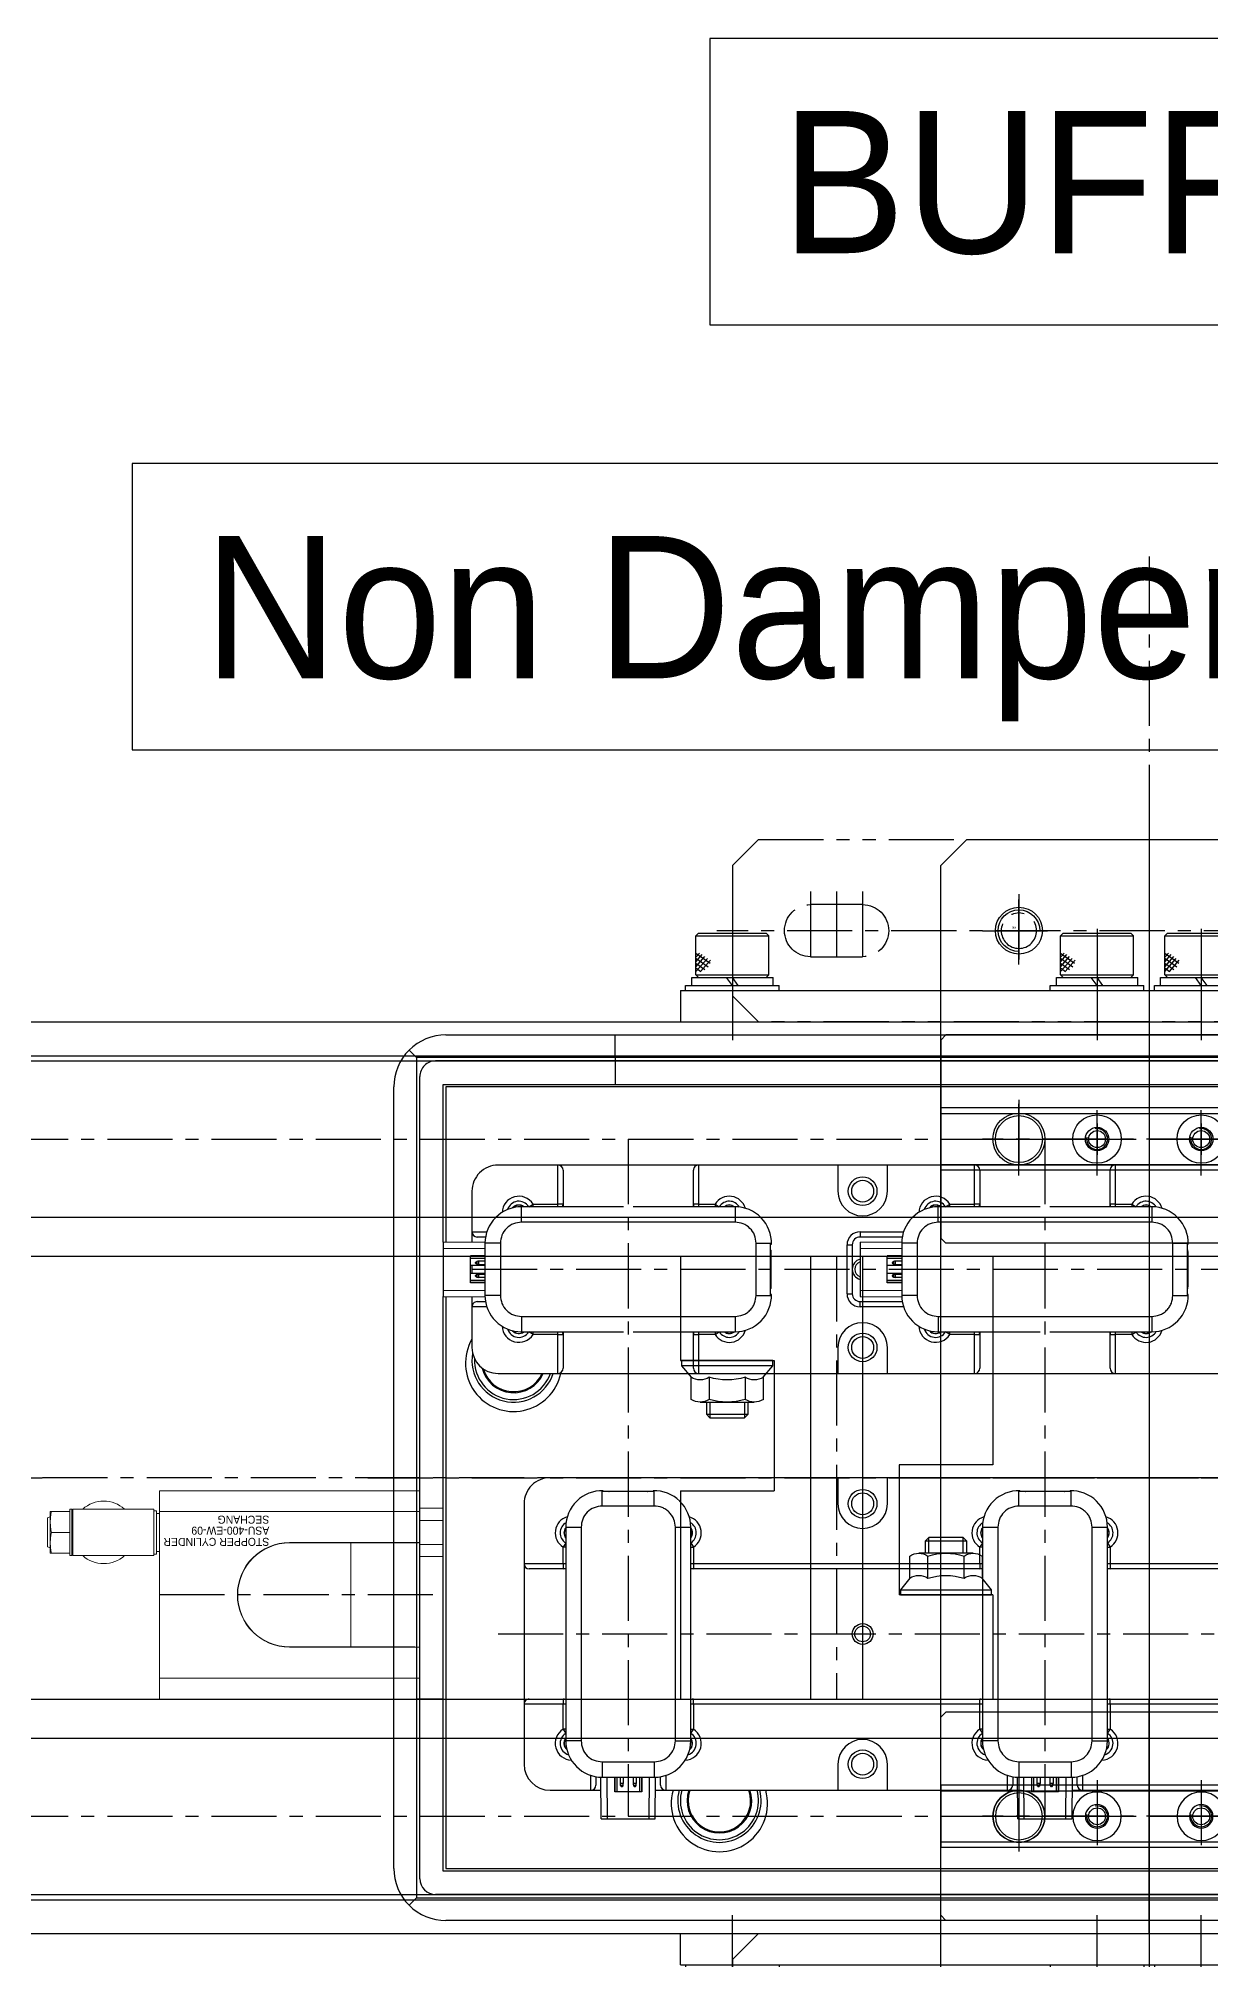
# Model space of a CAD drawing. Header units: inches. Extents: x 0 to 23821, y 0 to 11279.
# Drawn here: x 4003.9 to 4228.9, y 4325.3 to 4694.1 of the extents above; entities that cross this region are included whole.
import ezdxf

# ---------------------------------------------------------------- set-up
doc = ezdxf.new("R2010")
doc.units = ezdxf.units.IN
doc.header["$LTSCALE"] = 10
doc.header["$MEASUREMENT"] = 0
for name, pattern in [('CENTER', [2, 1.25, -0.25, 0.25, -0.25]), ('HIDDEN', [0.375, 0.25, -0.125]), ('PHANTOM', [2.5, 1.25, -0.25, 0.25, -0.25, 0.25, -0.25])]:
    doc.linetypes.add(name, pattern=pattern)
for name, color, linetype in [('11', 1, 'CENTER'), ('22', 2, 'HIDDEN'), ('44', 4, 'Continuous'), ('66', 6, 'PHANTOM'), ('A', 8, 'Continuous'), ('B', 123, 'Continuous'), ('BOM-T', 4, 'Continuous'), ('G', 231, 'Continuous'), ('P', 142, 'Continuous'), ('T', 3, 'Continuous'), ('Y', 60, 'Continuous')]:
    doc.layers.add(name, color=color, linetype=linetype)
doc.layers.add('88', color=35, linetype='Continuous', lineweight=5)
doc.styles.add('SCI', font='')
doc.styles.get('SCI').set_extended_font_data('Gulim')

# ---------------------------------------------------------------- blocks, each defined once
blk = doc.blocks.new('A$C24f58618')
for p, q in [((60, 85), (0, 85)), ((0, 85), (0, 45)), ((60, 85), (60, 65)), ((42, 65), (42, 40)), ((60, 65), (42, 65)), ((42.25, 64), (42.25, 65)), ((42.25, 65), (59.75, 65)), ((44.07, 61.8), (42.25, 64)), ((42.25, 64), (59.75, 64)), ((59.75, 64), (57.93, 61.8)), ((59.75, 65), (59.75, 64)), ((44.07, 61.8), (44.07, 57.54)), ((47.54, 61.8), (47.54, 57.54)), ((54.46, 61.8), (54.46, 57.54)), ((57.93, 57.54), (57.93, 61.8)), ((56.2, 57), (45.8, 57)), ((47, 54.68), (47, 57)), ((55, 57), (55, 54.68)), ((47.68, 54), (47, 54.68)), ((55, 54.68), (47, 54.68)), ((54.32, 54), (47.68, 54)), ((55, 54.68), (54.32, 54)), ((0, 45), (18, 45)), ((18, 45), (18, 20)), ((60, 40), (42, 40)), ((60, 40), (60, 0)), ((5, 30.32), (5.68, 31)), ((5, 28), (5, 30.32)), ((5, 30.32), (13, 30.32)), ((5.68, 31), (12.32, 31)), ((12.32, 31), (13, 30.32)), ((13, 30.32), (13, 28)), ((2.07, 27.46), (2.07, 23.2)), ((3.8, 28), (14.2, 28)), ((5.54, 23.2), (5.54, 27.46)), ((12.46, 23.2), (12.46, 27.46)), ((15.93, 23.2), (15.93, 27.46)), ((0.25, 21), (2.07, 23.2)), ((15.93, 23.2), (17.75, 21)), ((0, 20), (18, 20)), ((0, 20), (0, 0)), ((0.25, 20), (0.25, 21)), ((17.75, 21), (0.25, 21)), ((17.75, 20), (0.25, 20)), ((17.75, 21), (17.75, 20)), ((60, 0), (0, 0))]:
    blk.add_line(p, q)
for centre, radius, start, end in [((45.8, 64.33), 3.07, 235.6158, 304.3842), ((51, 72.73), 11.46, 252.412, 287.588), ((56.2, 64.33), 3.07, 235.6158, 304.3842), ((45.8, 60.07), 3.07, 235.6158, 304.3842), ((51, 68.46), 11.46, 252.412, 287.588), ((56.2, 60.07), 3.07, 235.6158, 304.3842), ((3.8, 24.93), 3.07, 55.6158, 124.3842), ((9, 16.54), 11.46, 72.412, 107.588), ((14.2, 24.93), 3.07, 55.6158, 124.3842), ((3.8, 20.67), 3.07, 55.6158, 124.3842), ((9, 12.27), 11.46, 72.412, 107.588), ((14.2, 20.67), 3.07, 55.6158, 124.3842)]:
    blk.add_arc(centre, radius, start, end)
at = {"layer": '11'}
blk.add_line((30, 85), (30, 0), dxfattribs=at)
at = {"layer": 'A'}
for p, q in [((25, 85), (25, 0)), ((35, 85), (35, 0))]:
    blk.add_line(p, q, dxfattribs=at)
at = {"layer": 'T'}
for p, q in [((47.68, 57), (47.68, 54)), ((54.32, 57), (54.32, 54)), ((5.68, 28), (5.68, 31)), ((12.32, 28), (12.32, 31))]:
    blk.add_line(p, q, dxfattribs=at)
blk = doc.blocks.new('A$Cf3967718')
at = {"linetype": 'Continuous'}
for p, q in [((-61.5, 147), (-62, 146.5)), ((-62, 139), (-62, 146.5)), ((-48, 146.5), (-62, 146.5)), ((-48.5, 147), (-61.5, 147)), ((-48, 146.5), (-48.5, 147)), ((-48, 139), (-48, 146.5)), ((8.5, 147), (8, 146.5)), ((8, 139), (8, 146.5)), ((22, 146.5), (8, 146.5)), ((21.5, 147), (8.5, 147)), ((22, 146.5), (21.5, 147)), ((22, 139), (22, 146.5)), ((28.5, 147), (28, 146.5)), ((28, 139), (28, 146.5)), ((42, 146.5), (28, 146.5)), ((41.5, 147), (28.5, 147)), ((42, 146.5), (41.5, 147)), ((42, 139), (42, 146.5)), ((98.5, 147), (98, 146.5)), ((98, 139), (98, 146.5)), ((112, 146.5), (98, 146.5)), ((111.5, 147), (98.5, 147)), ((112, 146.5), (111.5, 147)), ((112, 139), (112, 146.5)), ((-48.9, 139.67), (-50.79, 141.82)), ((-48, 143.17), (-50.7, 141.24)), ((-48, 142.25), (-50.34, 140.57)), ((-48, 139.67), (-50.19, 142.16)), ((-48, 140.59), (-49.71, 142.53)), ((-48, 141.25), (-49.71, 140.02)), ((-48, 141.53), (-49.22, 142.9)), ((-48, 140.34), (-48.92, 139.67)), ((-48, 142.4), (-48.69, 143.17)), ((21.1, 139.67), (19.21, 141.82)), ((22, 143.17), (19.3, 141.24)), ((22, 142.25), (19.66, 140.57)), ((22, 139.67), (19.81, 142.16)), ((22, 140.59), (20.29, 142.53)), ((22, 141.25), (20.29, 140.02)), ((22, 141.53), (20.78, 142.9)), ((22, 140.34), (21.08, 139.67)), ((22, 142.4), (21.31, 143.17)), ((41.1, 139.67), (39.21, 141.82)), ((42, 143.17), (39.3, 141.24)), ((42, 142.25), (39.66, 140.57)), ((42, 139.67), (39.81, 142.16)), ((42, 140.59), (40.29, 142.53)), ((42, 141.25), (40.29, 140.02)), ((42, 141.53), (40.78, 142.9)), ((42, 140.34), (41.08, 139.67)), ((42, 142.4), (41.31, 143.17)), ((111.1, 139.67), (109.21, 141.82)), ((112, 143.17), (109.3, 141.24)), ((112, 142.25), (109.66, 140.57)), ((112, 139.67), (109.81, 142.16)), ((112, 140.59), (110.29, 142.53)), ((112, 141.25), (110.29, 140.02)), ((112, 141.53), (110.78, 142.9)), ((112, 140.34), (111.08, 139.67)), ((112, 142.4), (111.31, 143.17)), ((-46, 137), (-64, 137)), ((-64, 136), (-64, 137)), ((-62.81, 137), (-62.81, 138.5)), ((-47.19, 138.5), (-62.81, 138.5)), ((-62, 139), (-61.5, 138.5)), ((-48, 139), (-62, 139)), ((-56.12, 137), (-55, 138.5)), ((-55, 137), (-53.88, 138.5)), ((-48, 139), (-48.5, 138.5)), ((-47.19, 137), (-47.19, 138.5)), ((-46, 136), (-46, 137)), ((24, 137), (6, 137)), ((6, 136), (6, 137)), ((7.19, 137), (7.19, 138.5)), ((22.81, 138.5), (7.19, 138.5)), ((8, 139), (8.5, 138.5)), ((22, 139), (8, 139)), ((13.88, 137), (15, 138.5)), ((15, 137), (16.12, 138.5)), ((22, 139), (21.5, 138.5)), ((22.81, 137), (22.81, 138.5)), ((24, 136), (24, 137)), ((44, 137), (26, 137)), ((26, 136), (26, 137)), ((27.19, 137), (27.19, 138.5)), ((42.81, 138.5), (27.19, 138.5)), ((28, 139), (28.5, 138.5)), ((42, 139), (28, 139)), ((33.88, 137), (35, 138.5)), ((35, 137), (36.12, 138.5)), ((42, 139), (41.5, 138.5)), ((42.81, 137), (42.81, 138.5)), ((44, 136), (44, 137)), ((114, 137), (96, 137)), ((96, 136), (96, 137)), ((97.19, 137), (97.19, 138.5)), ((112.81, 138.5), (97.19, 138.5)), ((98, 139), (98.5, 138.5)), ((112, 139), (98, 139)), ((103.88, 137), (105, 138.5)), ((105, 137), (106.12, 138.5)), ((112, 139), (111.5, 138.5)), ((112.81, 137), (112.81, 138.5)), ((114, 136), (114, 137)), ((115, 136), (-65, 136)), ((-65, 136), (-65, 130)), ((-46, 136), (-64, 136)), ((24, 136), (6, 136)), ((44, 136), (26, 136)), ((114, 136), (96, 136)), ((115, 136), (115, 130)), ((115, 130), (-65, 130)), ((115, -45), (-65, -45)), ((-65, -51), (-65, -45)), ((115, -51), (115, -45)), ((115, -51), (-65, -51)), ((-46, -51), (-64, -51)), ((-64, -51), (-64, -52)), ((-46, -51), (-46, -52)), ((24, -51), (6, -51)), ((6, -51), (6, -52)), ((24, -51), (24, -52)), ((44, -51), (26, -51)), ((26, -51), (26, -52)), ((44, -51), (44, -52)), ((114, -51), (96, -51)), ((96, -51), (96, -52)), ((114, -51), (114, -52)), ((-46, -52), (-64, -52)), ((-62.81, -52), (-62.81, -53.5)), ((-47.19, -53.5), (-62.81, -53.5)), ((-62, -54), (-61.5, -53.5)), ((-62, -54), (-62, -61.5)), ((-48, -54), (-62, -54)), ((-56.12, -52), (-55, -53.5)), ((-55, -52), (-53.88, -53.5)), ((-48.9, -54.67), (-50.79, -56.82)), ((-48, -54.67), (-50.19, -57.16)), ((-48, -56.25), (-49.71, -55.02)), ((-48, -55.34), (-48.92, -54.67)), ((-48, -54), (-48.5, -53.5)), ((-48, -54), (-48, -61.5)), ((-47.19, -52), (-47.19, -53.5)), ((24, -52), (6, -52)), ((7.19, -52), (7.19, -53.5)), ((22.81, -53.5), (7.19, -53.5)), ((8, -54), (8.5, -53.5)), ((8, -54), (8, -61.5)), ((22, -54), (8, -54)), ((13.88, -52), (15, -53.5)), ((15, -52), (16.12, -53.5)), ((21.1, -54.67), (19.21, -56.82)), ((22, -54.67), (19.81, -57.16)), ((22, -56.25), (20.29, -55.02)), ((22, -55.34), (21.08, -54.67)), ((22, -54), (21.5, -53.5)), ((22, -54), (22, -61.5)), ((22.81, -52), (22.81, -53.5)), ((44, -52), (26, -52)), ((27.19, -52), (27.19, -53.5)), ((42.81, -53.5), (27.19, -53.5)), ((28, -54), (28.5, -53.5)), ((28, -54), (28, -61.5)), ((42, -54), (28, -54)), ((33.88, -52), (35, -53.5)), ((35, -52), (36.12, -53.5)), ((41.1, -54.67), (39.21, -56.82)), ((42, -54.67), (39.81, -57.16)), ((42, -56.25), (40.29, -55.02)), ((42, -55.34), (41.08, -54.67)), ((42, -54), (41.5, -53.5)), ((42, -54), (42, -61.5)), ((42.81, -52), (42.81, -53.5)), ((114, -52), (96, -52)), ((97.19, -52), (97.19, -53.5)), ((112.81, -53.5), (97.19, -53.5)), ((98, -54), (98.5, -53.5)), ((98, -54), (98, -61.5)), ((112, -54), (98, -54)), ((103.88, -52), (105, -53.5)), ((105, -52), (106.12, -53.5)), ((111.1, -54.67), (109.21, -56.82)), ((112, -54.67), (109.81, -57.16)), ((112, -56.25), (110.29, -55.02)), ((112, -55.34), (111.08, -54.67)), ((112, -54), (111.5, -53.5)), ((112, -54), (112, -61.5)), ((112.81, -52), (112.81, -53.5)), ((-48, -58.17), (-50.7, -56.24)), ((-48, -57.25), (-50.34, -55.57)), ((-48, -55.59), (-49.71, -57.53)), ((-48, -56.53), (-49.22, -57.9)), ((-48, -57.4), (-48.69, -58.17)), ((22, -58.17), (19.3, -56.24)), ((22, -57.25), (19.66, -55.57)), ((22, -55.59), (20.29, -57.53)), ((22, -56.53), (20.78, -57.9)), ((22, -57.4), (21.31, -58.17)), ((42, -58.17), (39.3, -56.24)), ((42, -57.25), (39.66, -55.57)), ((42, -55.59), (40.29, -57.53)), ((42, -56.53), (40.78, -57.9)), ((42, -57.4), (41.31, -58.17)), ((112, -58.17), (109.3, -56.24)), ((112, -57.25), (109.66, -55.57)), ((112, -55.59), (110.29, -57.53)), ((112, -56.53), (110.78, -57.9)), ((112, -57.4), (111.31, -58.17)), ((-61.5, -62), (-62, -61.5)), ((-48, -61.5), (-62, -61.5)), ((-48.5, -62), (-61.5, -62)), ((-48, -61.5), (-48.5, -62)), ((8.5, -62), (8, -61.5)), ((22, -61.5), (8, -61.5)), ((21.5, -62), (8.5, -62)), ((22, -61.5), (21.5, -62)), ((28.5, -62), (28, -61.5)), ((42, -61.5), (28, -61.5)), ((41.5, -62), (28.5, -62)), ((42, -61.5), (41.5, -62)), ((98.5, -62), (98, -61.5)), ((112, -61.5), (98, -61.5)), ((111.5, -62), (98.5, -62)), ((112, -61.5), (111.5, -62))]:
    blk.add_line(p, q, dxfattribs=at)
for p, q in [((25, 130), (25, 85)), ((25, -45), (25, 0))]:
    blk.add_line(p, q)
at = {"layer": '11'}
blk.add_line((25, -134.33), (25, 219.33), dxfattribs=at)
at = {"layer": '11', "linetype": 'Continuous'}
for p, q in [((-55, 147.84), (-55, 126.47)), ((15, 147.84), (15, 126.47)), ((35, 147.84), (35, 126.47)), ((105, 147.84), (105, 126.47)), ((-55, -62.84), (-55, -41.47)), ((15, -62.84), (15, -41.47)), ((35, -62.84), (35, -41.47)), ((105, -62.84), (105, -41.47))]:
    blk.add_line(p, q, dxfattribs=at)
blk = doc.blocks.new('A$C36ac1f08')
for p, q in [((-6520, -12), (-280, -12)), ((-6520, -57), (-280, -57)), ((-6520, -142), (-280, -142)), ((-6520, -187), (-280, -187))]:
    blk.add_line(p, q)
at = {"layer": '11'}
for p, q in [((-6520, -34.5), (-280, -34.5)), ((-279.95, -99.5), (-6520, -99.5)), ((-6520, -164.5), (-280, -164.5))]:
    blk.add_line(p, q, dxfattribs=at)
at = {"layer": 'B'}
for p, q in [((-6520, -19.5), (-280, -19.5)), ((-6520, -49.5), (-280, -49.5)), ((-6520, -149.5), (-280, -149.5)), ((-6520, -179.5), (-280, -179.5))]:
    blk.add_line(p, q, dxfattribs=at)
at = {"layer": 'G'}
for p, q in [((-6520, -18.5), (-280, -18.5)), ((-6520, -180.5), (-280, -180.5))]:
    blk.add_line(p, q, dxfattribs=at)
at = {"rotation": 180}
blk.add_blockref('A$Cf3967718', (-3995, -57), dxfattribs=at)
at = {"xscale": -1}
blk.add_blockref('A$C24f58618', (-4050, -142), dxfattribs=at)
blk = doc.blocks.new('A$Ce158b9f5')
for p, q in [((15, 177.5), (325, 177.5)), ((332.07, 174.57), (330.63, 173.13)), ((330.63, 173.13), (9.37, 173.13)), ((330.63, 135), (330.63, 173.13)), ((14.5, 168), (325.5, 168)), ((325, 167.5), (15, 167.5)), ((325, 57.69), (325, 167.5)), ((325.5, 168), (325.5, 135)), ((335, 167.5), (335, 135)), ((204.81, 158), (204.74, 150)), ((215.19, 158), (204.81, 158)), ((206.01, 158), (205.94, 150)), ((213.99, 158), (214.06, 150)), ((215.19, 158), (215.26, 150)), ((284.81, 158), (284.74, 150)), ((295.19, 158), (284.81, 158)), ((286.01, 158), (285.94, 150)), ((293.99, 158), (294.06, 150)), ((295.19, 158), (295.26, 150)), ((202.8, 152.5), (137.2, 152.5)), ((204.77, 152.5), (202.8, 152.5)), ((202.8, 149.65), (202.8, 152.5)), ((203.8, 151.5), (203.8, 149.9)), ((207.42, 150), (207.42, 152.8)), ((207.42, 152.8), (212.58, 152.8)), ((207.45, 150), (207.45, 152.8)), ((207.85, 150), (207.85, 152.8)), ((208.45, 150), (208.45, 151.21)), ((208.45, 151.21), (209.05, 151.21)), ((208.56, 151.7), (208.51, 151.55)), ((208.99, 151.55), (208.51, 151.55)), ((208.94, 151.7), (208.56, 151.7)), ((208.71, 151.8), (208.79, 151.8)), ((208.99, 151.55), (208.94, 151.7)), ((209.05, 150), (209.05, 151.21)), ((210.95, 151.21), (211.55, 151.21)), ((210.95, 150), (210.95, 151.21)), ((211.01, 151.55), (211.06, 151.7)), ((211.49, 151.55), (211.01, 151.55)), ((211.44, 151.7), (211.06, 151.7)), ((211.21, 151.8), (211.29, 151.8)), ((211.44, 151.7), (211.49, 151.55)), ((211.55, 150), (211.55, 151.21)), ((212.15, 152.8), (212.15, 150)), ((212.55, 152.8), (212.55, 150)), ((212.58, 150), (212.58, 152.8)), ((217.2, 152.5), (215.23, 152.5)), ((216.2, 149.9), (216.2, 151.5)), ((240.25, 152.5), (217.2, 152.5)), ((217.2, 152.5), (217.2, 149.65)), ((240.25, 152.5), (240.25, 147.5)), ((249.75, 152.5), (240.25, 152.5)), ((249.75, 147.5), (249.75, 152.5)), ((282.8, 152.5), (249.75, 152.5)), ((284.77, 152.5), (282.8, 152.5)), ((282.8, 149.65), (282.8, 152.5)), ((283.8, 151.5), (283.8, 149.9)), ((287.42, 150), (287.42, 152.8)), ((287.42, 152.8), (292.58, 152.8)), ((287.45, 150), (287.45, 152.8)), ((287.85, 150), (287.85, 152.8)), ((288.45, 150), (288.45, 151.21)), ((288.45, 151.21), (289.05, 151.21)), ((288.56, 151.7), (288.51, 151.55)), ((288.99, 151.55), (288.51, 151.55)), ((288.94, 151.7), (288.56, 151.7)), ((288.71, 151.8), (288.79, 151.8)), ((288.99, 151.55), (288.94, 151.7)), ((289.05, 150), (289.05, 151.21)), ((290.95, 151.21), (291.55, 151.21)), ((290.95, 150), (290.95, 151.21)), ((291.01, 151.55), (291.06, 151.7)), ((291.49, 151.55), (291.01, 151.55)), ((291.44, 151.7), (291.06, 151.7)), ((291.21, 151.8), (291.29, 151.8)), ((291.44, 151.7), (291.49, 151.55)), ((291.55, 150), (291.55, 151.21)), ((292.15, 152.8), (292.15, 150)), ((292.55, 152.8), (292.55, 150)), ((292.58, 150), (292.58, 152.8)), ((297.2, 152.5), (295.23, 152.5)), ((296.2, 149.9), (296.2, 151.5)), ((305, 152.5), (297.2, 152.5)), ((297.2, 152.5), (297.2, 149.65)), ((215, 150), (205, 150)), ((205, 147.05), (205, 150)), ((215, 147.05), (215, 150)), ((295, 150), (285, 150)), ((285, 147.05), (285, 150)), ((295, 147.05), (295, 150)), ((215, 147.05), (205, 147.05)), ((295, 147.05), (285, 147.05)), ((310, 136), (310, 147.5)), ((197.99, 141.58), (197.48, 140.78)), ((197.48, 136), (197.48, 140.78)), ((198, 140.78), (197.48, 140.78)), ((198, 143), (198, 102)), ((200.95, 143), (198, 143)), ((200.95, 143), (200.95, 102)), ((219.05, 102), (219.05, 143)), ((219.05, 143), (222, 143)), ((222, 102), (222, 143)), ((222, 140.78), (222.52, 140.78)), ((222.52, 140.78), (222.01, 141.58)), ((222.52, 140.78), (222.52, 136)), ((277.99, 141.58), (277.48, 140.78)), ((277.48, 136), (277.48, 140.78)), ((278, 140.78), (277.48, 140.78)), ((278, 143), (278, 102)), ((280.95, 143), (278, 143)), ((280.95, 143), (280.95, 102)), ((299.05, 102), (299.05, 143)), ((299.05, 143), (302, 143)), ((302, 102), (302, 143)), ((302, 140.78), (302.52, 140.78)), ((302.52, 140.78), (302.01, 141.58)), ((302.52, 140.78), (302.52, 136)), ((142.52, 136), (197.48, 136)), ((197.48, 135), (142.52, 135)), ((197.48, 136), (197.48, 135)), ((197.48, 136), (198, 136)), ((198, 135), (197.48, 135)), ((222, 136), (222.52, 136)), ((222.52, 135), (222, 135)), ((222.52, 136), (277.48, 136)), ((222.52, 136), (222.52, 135)), ((277.48, 135), (222.52, 135)), ((277.48, 136), (277.48, 135)), ((277.48, 136), (278, 136)), ((278, 135), (277.48, 135)), ((302, 136), (302.52, 136)), ((302.52, 135), (302, 135)), ((302.52, 136), (310, 136)), ((302.52, 135), (302.52, 136)), ((309, 135), (302.52, 135)), ((310, 109), (310, 136)), ((325.5, 135), (330.63, 135)), ((325.5, 135), (325.5, 57.69)), ((335, 135), (330.63, 135)), ((330.63, 11.87), (330.63, 135)), ((335, 135), (335, 17.5)), ((142.52, 110), (197.48, 110)), ((197.48, 109), (142.52, 109)), ((197.48, 109), (197.48, 110)), ((197.48, 110), (198, 110)), ((197.48, 105.82), (197.48, 109)), ((198, 109), (197.48, 109)), ((222, 110), (222.52, 110)), ((222.52, 109), (222, 109)), ((222.52, 110), (277.48, 110)), ((222.52, 109), (222.52, 110)), ((277.48, 109), (222.52, 109)), ((222.52, 109), (222.52, 105.82)), ((277.48, 109), (277.48, 110)), ((277.48, 110), (278, 110)), ((277.48, 105.82), (277.48, 109)), ((278, 109), (277.48, 109)), ((302, 110), (302.52, 110)), ((302.52, 109), (302, 109)), ((302.52, 110), (309, 110)), ((302.52, 109), (302.52, 110)), ((310, 109), (302.52, 109)), ((302.52, 109), (302.52, 105.82)), ((310, 97.5), (310, 109)), ((197.99, 105.02), (197.48, 105.82)), ((198, 105.82), (197.48, 105.82)), ((222, 105.82), (222.52, 105.82)), ((222.01, 105.02), (222.52, 105.82)), ((277.99, 105.02), (277.48, 105.82)), ((278, 105.82), (277.48, 105.82)), ((302, 105.82), (302.52, 105.82)), ((302.01, 105.02), (302.52, 105.82)), ((200.95, 102), (198, 102)), ((222, 102), (219.05, 102)), ((280.95, 102), (278, 102)), ((302, 102), (299.05, 102)), ((205, 97.95), (215, 97.95)), ((205, 97.95), (205, 95.16)), ((215, 97.95), (215, 95.16)), ((240.25, 97.5), (240.25, 92.5)), ((249.75, 92.5), (249.75, 97.5)), ((285, 97.95), (295, 97.95)), ((285, 97.95), (285, 95.16)), ((295, 97.95), (295, 95.16)), ((35, 92.5), (305, 92.5)), ((205, 95.16), (215, 95.16)), ((205.19, 95), (205.21, 95.16)), ((206.8, 95.16), (206.8, 95.1)), ((209, 95.1), (206.8, 95.1)), ((213.2, 95.1), (211, 95.1)), ((213.2, 95.16), (213.2, 95.1)), ((214.79, 95.16), (214.81, 95)), ((285, 95.16), (295, 95.16)), ((285.19, 95), (285.21, 95.16)), ((286.8, 95.16), (286.8, 95.1)), ((289, 95.1), (286.8, 95.1)), ((293.2, 95.1), (291, 95.1)), ((293.2, 95.16), (293.2, 95.1)), ((294.79, 95.16), (294.81, 95)), ((315, 72.5), (25, 72.5)), ((196.5, 65.02), (196.5, 72.5)), ((197.5, 71.5), (197.5, 65.02)), ((222.5, 65.02), (222.5, 71.5)), ((223.5, 72.5), (223.5, 65.02)), ((240.25, 72.5), (240.25, 67.5)), ((249.75, 67.5), (249.75, 72.5)), ((276.5, 65.02), (276.5, 72.5)), ((277.5, 71.5), (277.5, 65.02)), ((302.5, 65.02), (302.5, 71.5)), ((303.5, 72.5), (303.5, 65.02)), ((320, 59.7), (320, 67.5)), ((209.06, 64.5), (189.5, 64.5)), ((189.5, 61.55), (189.5, 64.5)), ((193.32, 65.02), (192.52, 64.51)), ((193.32, 65.02), (196.5, 65.02)), ((193.32, 64.5), (193.32, 65.02)), ((197.5, 65.02), (196.5, 65.02)), ((196.5, 64.5), (196.5, 65.02)), ((197.5, 65.02), (197.5, 64.5)), ((230.5, 64.5), (210.94, 64.5)), ((223.5, 65.02), (222.5, 65.02)), ((222.5, 64.5), (222.5, 65.02)), ((223.5, 65.02), (228.28, 65.02)), ((223.5, 65.02), (223.5, 64.5)), ((228.28, 65.02), (229.08, 64.51)), ((228.28, 65.02), (228.28, 64.5)), ((230.5, 61.55), (230.5, 64.5)), ((289.06, 64.5), (269.5, 64.5)), ((269.5, 61.55), (269.5, 64.5)), ((273.32, 65.02), (272.52, 64.51)), ((273.32, 65.02), (276.5, 65.02)), ((273.32, 64.5), (273.32, 65.02)), ((277.5, 65.02), (276.5, 65.02)), ((276.5, 64.5), (276.5, 65.02)), ((277.5, 65.02), (277.5, 64.5)), ((310.5, 64.5), (290.94, 64.5)), ((303.5, 65.02), (302.5, 65.02)), ((302.5, 64.5), (302.5, 65.02)), ((303.5, 65.02), (308.28, 65.02)), ((303.5, 65.02), (303.5, 64.5)), ((308.28, 65.02), (309.08, 64.51)), ((308.28, 65.02), (308.28, 64.5)), ((310.5, 61.55), (310.5, 64.5)), ((230.5, 61.55), (189.5, 61.55)), ((237.15, 59.7), (245.5, 59.7)), ((245.5, 59.7), (245.5, 58.7)), ((310.5, 61.55), (269.5, 61.55)), ((317.15, 59.7), (320, 59.7)), ((320, 57.73), (320, 59.7)), ((182.5, 57.31), (182.66, 57.29)), ((182.6, 49.3), (182.6, 55.7)), ((182.6, 55.7), (182.66, 55.7)), ((182.66, 57.5), (182.66, 47.5)), ((185.45, 57.5), (182.66, 57.5)), ((185.45, 57.5), (185.45, 47.5)), ((234.55, 47.5), (234.55, 57.5)), ((234.55, 57.5), (237.5, 57.5)), ((245.5, 58.7), (237.4, 58.7)), ((245.5, 57.69), (237.5, 57.76)), ((237.5, 47.5), (237.5, 57.5)), ((245.5, 56.49), (237.5, 56.56)), ((245.5, 48.51), (245.5, 56.49)), ((248, 57.2), (247, 57.2)), ((247, 47.8), (247, 57.2)), ((248, 57.2), (248, 47.8)), ((262.5, 57.31), (262.66, 57.29)), ((262.6, 49.3), (262.6, 55.7)), ((262.6, 55.7), (262.66, 55.7)), ((262.66, 57.5), (262.66, 47.5)), ((265.45, 57.5), (262.66, 57.5)), ((265.45, 57.5), (265.45, 47.5)), ((314.55, 47.5), (314.55, 57.5)), ((314.55, 57.5), (317.5, 57.5)), ((319, 58.7), (317.4, 58.7)), ((325.5, 57.69), (317.5, 57.76)), ((317.5, 47.5), (317.5, 57.5)), ((325.5, 56.49), (317.5, 56.56)), ((325.5, 48.51), (325.5, 56.49)), ((237.5, 55.08), (240.3, 55.08)), ((237.5, 55.05), (240.3, 55.05)), ((237.5, 54.65), (240.3, 54.65)), ((237.5, 54.05), (238.71, 54.05)), ((238.71, 53.45), (237.5, 53.45)), ((240.3, 53.25), (237.5, 53.25)), ((237.5, 51.75), (240.3, 51.75)), ((238.71, 54.05), (238.71, 53.45)), ((239.05, 53.51), (239.05, 53.99)), ((239.2, 53.94), (239.05, 53.99)), ((239.05, 53.51), (239.2, 53.56)), ((239.2, 53.56), (239.2, 53.94)), ((239.3, 53.79), (239.3, 53.71)), ((240.3, 55.08), (240.3, 49.92)), ((317.5, 55.08), (320.3, 55.08)), ((317.5, 55.05), (320.3, 55.05)), ((317.5, 54.65), (320.3, 54.65)), ((317.5, 54.05), (318.71, 54.05)), ((318.71, 53.45), (317.5, 53.45)), ((320.3, 53.25), (317.5, 53.25)), ((317.5, 51.75), (320.3, 51.75)), ((318.71, 54.05), (318.71, 53.45)), ((319.05, 53.51), (319.05, 53.99)), ((319.2, 53.94), (319.05, 53.99)), ((319.05, 53.51), (319.2, 53.56)), ((319.2, 53.56), (319.2, 53.94)), ((319.3, 53.79), (319.3, 53.71)), ((320, 51.75), (320, 53.25)), ((320.3, 55.08), (320.3, 49.92)), ((182.6, 49.3), (182.66, 49.3)), ((238.71, 51.55), (237.5, 51.55)), ((237.5, 50.95), (238.71, 50.95)), ((240.3, 50.35), (237.5, 50.35)), ((240.3, 49.95), (237.5, 49.95)), ((237.5, 49.92), (240.3, 49.92)), ((245.5, 48.51), (237.5, 48.44)), ((238.71, 51.55), (238.71, 50.95)), ((239.05, 51.01), (239.05, 51.49)), ((239.05, 51.49), (239.2, 51.44)), ((239.2, 51.06), (239.05, 51.01)), ((239.2, 51.06), (239.2, 51.44)), ((239.3, 51.29), (239.3, 51.21)), ((262.6, 49.3), (262.66, 49.3)), ((318.71, 51.55), (317.5, 51.55)), ((317.5, 50.95), (318.71, 50.95)), ((320.3, 50.35), (317.5, 50.35)), ((320.3, 49.95), (317.5, 49.95)), ((317.5, 49.92), (320.3, 49.92)), ((325.5, 48.51), (317.5, 48.44)), ((318.71, 51.55), (318.71, 50.95)), ((319.05, 51.01), (319.05, 51.49)), ((319.05, 51.49), (319.2, 51.44)), ((319.2, 51.06), (319.05, 51.01)), ((319.2, 51.06), (319.2, 51.44)), ((319.3, 51.29), (319.3, 51.21)), ((182.66, 47.71), (182.5, 47.69)), ((185.45, 47.5), (182.66, 47.5)), ((234.55, 47.5), (237.5, 47.5)), ((245.5, 45.3), (237.15, 45.3)), ((237.4, 46.3), (245.5, 46.3)), ((245.5, 47.31), (237.5, 47.24)), ((245.5, 45.3), (245.5, 46.3)), ((248, 47.8), (247, 47.8)), ((262.66, 47.71), (262.5, 47.69)), ((265.45, 47.5), (262.66, 47.5)), ((314.55, 47.5), (317.5, 47.5)), ((320, 45.3), (317.15, 45.3)), ((317.4, 46.3), (319, 46.3)), ((325.5, 47.31), (317.5, 47.24)), ((320, 45.3), (320, 47.27)), ((320, 37.5), (320, 45.3)), ((325, 17.5), (325, 47.31)), ((325.5, 47.31), (325.5, 17)), ((189.5, 43.45), (230.5, 43.45)), ((189.5, 40.5), (189.5, 43.45)), ((230.5, 43.45), (230.5, 40.5)), ((269.5, 43.45), (310.5, 43.45)), ((269.5, 40.5), (269.5, 43.45)), ((310.5, 43.45), (310.5, 40.5)), ((189.5, 40.5), (209.06, 40.5)), ((193.32, 39.98), (192.52, 40.49)), ((193.32, 39.98), (193.32, 40.5)), ((196.5, 39.98), (193.32, 39.98)), ((196.5, 39.98), (196.5, 40.5)), ((196.5, 32.5), (196.5, 39.98)), ((196.5, 39.98), (197.5, 39.98)), ((197.5, 40.5), (197.5, 39.98)), ((197.5, 39.98), (197.5, 33.5)), ((210.94, 40.5), (230.5, 40.5)), ((222.5, 39.98), (222.5, 40.5)), ((222.5, 39.98), (223.5, 39.98)), ((222.5, 33.5), (222.5, 39.98)), ((223.5, 40.5), (223.5, 39.98)), ((223.5, 39.98), (223.5, 32.5)), ((228.28, 39.98), (223.5, 39.98)), ((228.28, 40.5), (228.28, 39.98)), ((229.08, 40.49), (228.28, 39.98)), ((240.25, 37.5), (240.25, 32.5)), ((249.75, 32.5), (249.75, 37.5)), ((269.5, 40.5), (289.06, 40.5)), ((273.32, 39.98), (272.52, 40.49)), ((273.32, 39.98), (273.32, 40.5)), ((276.5, 39.98), (273.32, 39.98)), ((276.5, 39.98), (276.5, 40.5)), ((276.5, 32.5), (276.5, 39.98)), ((276.5, 39.98), (277.5, 39.98)), ((277.5, 40.5), (277.5, 39.98)), ((277.5, 39.98), (277.5, 33.5)), ((290.94, 40.5), (310.5, 40.5)), ((302.5, 39.98), (302.5, 40.5)), ((302.5, 39.98), (303.5, 39.98)), ((302.5, 33.5), (302.5, 39.98)), ((303.5, 40.5), (303.5, 39.98)), ((308.28, 39.98), (303.5, 39.98)), ((303.5, 39.98), (303.5, 32.5)), ((308.28, 40.5), (308.28, 39.98)), ((309.08, 40.49), (308.28, 39.98)), ((25, 32.5), (315, 32.5)), ((325.5, 17), (14.5, 17)), ((15, 17.5), (325, 17.5)), ((292.5, 11.87), (292.5, 17)), ((9.37, 11.87), (330.63, 11.87)), ((292.5, 11.87), (292.5, 7.5)), ((332.07, 10.43), (330.63, 11.87)), ((325, 7.5), (15, 7.5))]:
    blk.add_line(p, q)
at = {"flags": 128}
for points in [[(206.8, 95.1), (206.31, 95.15), (206.27, 95.16)], [(213.73, 95.16), (213.69, 95.15), (213.2, 95.1)], [(286.8, 95.1), (286.31, 95.15), (286.27, 95.16)], [(293.73, 95.16), (293.69, 95.15), (293.2, 95.1)], [(182.6, 55.7), (182.65, 56.19), (182.66, 56.23)], [(262.6, 55.7), (262.65, 56.19), (262.66, 56.23)], [(182.66, 48.77), (182.65, 48.81), (182.6, 49.3)], [(262.66, 48.77), (262.65, 48.81), (262.6, 49.3)]]:
    blk.add_lwpolyline(points, dxfattribs=at)
for centre, radius in [((245, 147.5), 2.75), ((245, 147.5), 2.1), ((245, 122.5), 2), ((245, 122.5), 1.5), ((245, 97.5), 2.75), ((245, 97.5), 2.1), ((245, 67.5), 2.75), ((245, 67.5), 2.1), ((245, 37.5), 2.75), ((245, 37.5), 2.1)]:
    blk.add_circle(centre, radius)
for centre, radius, start, end in [((325, 167.5), 10, 45, 90), ((325, 167.5), 10, 0, 45), ((272.5, 155.05), 9.25, 343.9977, 196.0023), ((272.5, 154.5), 8, 345.5225, 194.4775), ((272.5, 154.5), 7.5, 344.534, 195.466), ((272.5, 154.5), 6.2, 341.1809, 198.8191), ((272.5, 154.5), 6, 340.5288, 199.4712), ((202.8, 151.5), 1, 0, 90), ((209.45, 151.21), 1, 160, 180), ((208.71, 151.65), 0.15, 90, 160), ((208.79, 151.65), 0.15, 20, 90), ((208.05, 151.21), 1, 0, 20), ((211.95, 151.21), 1, 160, 180), ((211.21, 151.65), 0.15, 90, 160), ((211.29, 151.65), 0.15, 20, 90), ((210.55, 151.21), 1, 0, 20), ((217.2, 151.5), 1, 90, 180), ((282.8, 151.5), 1, 0, 90), ((289.45, 151.21), 1, 160, 180), ((288.71, 151.65), 0.15, 90, 160), ((288.79, 151.65), 0.15, 20, 90), ((288.05, 151.21), 1, 0, 20), ((291.95, 151.21), 1, 160, 180), ((291.21, 151.65), 0.15, 90, 160), ((291.29, 151.65), 0.15, 20, 90), ((290.55, 151.21), 1, 0, 20), ((297.2, 151.5), 1, 90, 180), ((305, 147.5), 5, 0, 90), ((205, 143), 7, 90, 180), ((215, 143), 7, 0, 90), ((285, 143), 7, 90, 180), ((295, 143), 7, 0, 90), ((199.2, 143.5), 3.22, 92.3296, 237.7055), ((199.2, 143.5), 2.27, 107.1614, 237.7055), ((199.2, 143.5), 1.55, 129.767, 219.3275), ((199.2, 143.5), 1.5, 132.4943, 216.8699), ((220.8, 143.5), 3.22, 302.2945, 87.6704), ((220.8, 143.5), 2.27, 302.2945, 72.8386), ((220.8, 143.5), 1.55, 320.6725, 50.233), ((220.8, 143.5), 1.5, 323.1301, 47.5057), ((245, 147.5), 4.75, 180, 0), ((279.2, 143.5), 3.22, 92.3296, 237.7055), ((279.2, 143.5), 2.27, 107.1614, 237.7055), ((279.2, 143.5), 1.55, 129.767, 219.3275), ((279.2, 143.5), 1.5, 132.4943, 216.8699), ((300.8, 143.5), 3.22, 302.2945, 87.6704), ((300.8, 143.5), 2.27, 302.2945, 72.8386), ((300.8, 143.5), 1.55, 320.6725, 50.233), ((300.8, 143.5), 1.5, 323.1301, 47.5057), ((197.48, 135.91), 0.914, 270.1215, 304.8657), ((222.52, 135.91), 0.914, 235.1343, 269.8785), ((277.48, 135.91), 0.914, 270.1215, 304.8657), ((302.52, 135.91), 0.914, 235.1343, 269.8785), ((309, 136), 1, 270, 0), ((197.48, 109.09), 0.914, 55.1343, 89.8785), ((222.52, 109.09), 0.914, 90.1215, 124.8657), ((277.48, 109.09), 0.914, 55.1343, 89.8785), ((302.52, 109.09), 0.914, 90.1215, 124.8657), ((309, 109), 1, 0, 90), ((199.2, 103.1), 3.22, 122.2945, 253.5613), ((199.2, 103.1), 2.27, 122.2945, 239.6863), ((199.2, 103.1), 1.55, 140.6725, 219.3275), ((199.2, 103.1), 1.5, 143.1301, 216.8699), ((220.8, 103.1), 3.22, 286.4387, 57.7055), ((220.8, 103.1), 2.27, 300.3137, 57.7055), ((220.8, 103.1), 1.55, 320.6725, 39.3275), ((220.8, 103.1), 1.5, 323.1301, 36.8699), ((279.2, 103.1), 3.22, 122.2945, 253.5613), ((279.2, 103.1), 2.27, 122.2945, 239.6863), ((279.2, 103.1), 1.55, 140.6725, 219.3275), ((279.2, 103.1), 1.5, 143.1301, 216.8699), ((300.8, 103.1), 3.22, 286.4387, 57.7055), ((300.8, 103.1), 2.27, 300.3137, 57.7055), ((300.8, 103.1), 1.55, 320.6725, 39.3275), ((300.8, 103.1), 1.5, 323.1301, 36.8699), ((205, 102), 7, 180, 271.5443), ((215, 102), 7, 268.4557, 0), ((245, 97.5), 4.75, 0, 180), ((285, 102), 7, 180, 271.5443), ((295, 102), 7, 268.4557, 0), ((305, 97.5), 5, 270, 0), ((312, 70.55), 9.25, 329.8673, 167.8301), ((312, 70), 8, 349.9385, 161.79), ((312, 70), 7.5, 357.6497, 160.5288), ((312, 70), 6.2, 13.8612, 156.22), ((312, 70), 6, 16.1275, 155.3757), ((196.5, 71.5), 1, 0, 90), ((223.5, 71.5), 1, 90, 180), ((276.5, 71.5), 1, 0, 90), ((303.5, 71.5), 1, 90, 180), ((315, 67.5), 5, 0, 90), ((190.6, 63.3), 3.22, 32.2945, 163.5613), ((231, 63.3), 3.22, 2.3296, 147.7055), ((245, 67.5), 4.75, 180, 0), ((270.6, 63.3), 3.22, 32.2945, 163.5613), ((311, 63.3), 3.22, 2.3296, 147.7055), ((189.5, 57.5), 7, 90, 181.5443), ((190.6, 63.3), 2.27, 32.2945, 149.6863), ((190.6, 63.3), 1.55, 50.6725, 129.3275), ((190.6, 63.3), 1.5, 53.1301, 126.8699), ((196.59, 65.02), 0.914, 325.1343, 359.8785), ((223.41, 65.02), 0.914, 180.1215, 214.8657), ((231, 63.3), 2.27, 17.1614, 147.7055), ((231, 63.3), 1.55, 39.767, 129.3275), ((231, 63.3), 1.5, 42.4943, 126.8699), ((230.5, 57.5), 7, 0, 90), ((269.5, 57.5), 7, 90, 181.5443), ((270.6, 63.3), 2.27, 32.2945, 149.6863), ((270.6, 63.3), 1.55, 50.6725, 129.3275), ((270.6, 63.3), 1.5, 53.1301, 126.8699), ((276.59, 65.02), 0.914, 325.1343, 359.8785), ((303.41, 65.02), 0.914, 180.1215, 214.8657), ((311, 63.3), 2.27, 17.1614, 147.7055), ((311, 63.3), 1.55, 39.767, 129.3275), ((311, 63.3), 1.5, 42.4943, 126.8699), ((310.5, 57.5), 7, 0, 90), ((245.5, 57.2), 2.5, 0, 90), ((319, 59.7), 1, 270, 0), ((245.5, 57.2), 1.5, 0, 90), ((238.71, 53.05), 1, 70, 90), ((238.71, 54.45), 1, 270, 290), ((239.15, 53.79), 0.15, 0, 70), ((239.15, 53.71), 0.15, 290, 360), ((245, 52.5), 2, 0, 75.5225), ((245, 52.5), 1.5, 289.4712, 70.5288), ((245, 52.5), 2, 284.4775, 0), ((318.71, 53.05), 1, 70, 90), ((318.71, 54.45), 1, 270, 290), ((319.15, 53.79), 0.15, 0, 70), ((319.15, 53.71), 0.15, 290, 360), ((238.71, 50.55), 1, 70, 90), ((238.71, 51.95), 1, 270, 290), ((239.15, 51.29), 0.15, 0, 70), ((239.15, 51.21), 0.15, 290, 0), ((318.71, 50.55), 1, 70, 90), ((318.71, 51.95), 1, 270, 290), ((319.15, 51.29), 0.15, 0, 70), ((319.15, 51.21), 0.15, 290, 0), ((189.5, 47.5), 7, 178.4557, 270), ((230.5, 47.5), 7, 270, 0), ((245.5, 47.8), 2.5, 270, 0), ((245.5, 47.8), 1.5, 270, 0), ((269.5, 47.5), 7, 178.4557, 270), ((310.5, 47.5), 7, 270, 0), ((319, 45.3), 1, 0, 90), ((190.6, 41.7), 3.22, 196.4387, 327.7055), ((231, 41.7), 3.22, 212.2945, 357.6704), ((231, 41.7), 2.27, 212.2945, 342.8386), ((231, 41.7), 1.55, 230.6725, 320.233), ((231, 41.7), 1.5, 233.1301, 317.5057), ((245, 37.5), 4.75, 0, 180), ((270.6, 41.7), 3.22, 196.4387, 327.7055), ((311, 41.7), 3.22, 212.2945, 357.6704), ((311, 41.7), 2.27, 212.2945, 342.8386), ((311, 41.7), 1.55, 230.6725, 320.233), ((311, 41.7), 1.5, 233.1301, 317.5057), ((190.6, 41.7), 2.27, 210.3137, 327.7055), ((190.6, 41.7), 1.55, 230.6725, 309.3275), ((190.6, 41.7), 1.5, 233.1301, 306.8699), ((196.59, 39.98), 0.914, 0.1215, 34.8657), ((223.41, 39.98), 0.914, 145.1343, 179.8785), ((270.6, 41.7), 2.27, 210.3137, 327.7055), ((270.6, 41.7), 1.55, 230.6725, 309.3275), ((270.6, 41.7), 1.5, 233.1301, 306.8699), ((276.59, 39.98), 0.914, 0.1215, 34.8657), ((303.41, 39.98), 0.914, 145.1343, 179.8785), ((315, 37.5), 5, 270, 0), ((196.5, 33.5), 1, 270, 0), ((223.5, 33.5), 1, 180, 270), ((276.5, 33.5), 1, 270, 0), ((303.5, 33.5), 1, 180, 270), ((325, 17.5), 10, 315, 0), ((325, 17.5), 10, 270, 315)]:
    blk.add_arc(centre, radius, start, end)
for points in [[(205, 147.05), (204.47, 146.99), (203.41, 146.87), (202.07, 145.93), (201.13, 144.59), (201.01, 143.53), (200.95, 143)], [(219.05, 143), (218.99, 143.53), (218.87, 144.59), (217.93, 145.93), (216.59, 146.87), (215.53, 146.99), (215, 147.05)], [(285, 147.05), (284.47, 146.99), (283.41, 146.87), (282.07, 145.93), (281.13, 144.59), (281.01, 143.53), (280.95, 143)], [(299.05, 143), (298.99, 143.53), (298.87, 144.59), (297.93, 145.93), (296.59, 146.87), (295.53, 146.99), (295, 147.05)], [(215, 97.95), (215.53, 98.01), (216.59, 98.13), (217.93, 99.07), (218.87, 100.41), (218.99, 101.47), (219.05, 102)], [(295, 97.95), (295.53, 98.01), (296.59, 98.13), (297.93, 99.07), (298.87, 100.41), (298.99, 101.47), (299.05, 102)], [(234.55, 57.5), (234.49, 58.03), (234.37, 59.09), (233.43, 60.43), (232.09, 61.37), (231.03, 61.49), (230.5, 61.55)], [(314.55, 57.5), (314.49, 58.03), (314.37, 59.09), (313.43, 60.43), (312.09, 61.37), (311.03, 61.49), (310.5, 61.55)], [(185.45, 47.5), (185.51, 46.97), (185.63, 45.91), (186.57, 44.57), (187.91, 43.63), (188.97, 43.51), (189.5, 43.45)], [(230.5, 43.45), (231.03, 43.51), (232.09, 43.63), (233.43, 44.57), (234.37, 45.91), (234.49, 46.97), (234.55, 47.5)], [(265.45, 47.5), (265.51, 46.97), (265.63, 45.91), (266.57, 44.57), (267.91, 43.63), (268.97, 43.51), (269.5, 43.45)], [(310.5, 43.45), (311.03, 43.51), (312.09, 43.63), (313.43, 44.57), (314.37, 45.91), (314.49, 46.97), (314.55, 47.5)]]:
    blk.add_open_spline(points, degree=3)
for points, knots in [([(200.95, 102), (201, 101.49), (201.09, 100.71), (201.59, 99.76), (202.12, 99.12), (202.76, 98.59), (203.71, 98.09), (204.49, 98), (205, 97.95)], [0, 0, 0, 0, 0.239457, 0.368361, 0.5, 0.631639, 0.760543, 1, 1, 1, 1]), ([(280.95, 102), (281, 101.49), (281.09, 100.71), (281.59, 99.76), (282.12, 99.12), (282.76, 98.59), (283.71, 98.09), (284.49, 98), (285, 97.95)], [0, 0, 0, 0, 0.239457, 0.368361, 0.5, 0.631639, 0.760543, 1, 1, 1, 1]), ([(189.5, 61.55), (188.99, 61.5), (188.21, 61.41), (187.26, 60.91), (186.62, 60.38), (186.09, 59.74), (185.59, 58.79), (185.5, 58.01), (185.45, 57.5)], [0, 0, 0, 0, 0.2394568, 0.3683607, 0.5, 0.6316393, 0.7605432, 1, 1, 1, 1]), ([(269.5, 61.55), (268.99, 61.5), (268.21, 61.41), (267.26, 60.91), (266.62, 60.38), (266.09, 59.74), (265.59, 58.79), (265.5, 58.01), (265.45, 57.5)], [0, 0, 0, 0, 0.2394568, 0.3683607, 0.5, 0.6316393, 0.7605432, 1, 1, 1, 1]), ([(245.5, 56.49), (245.5, 56.64), (245.5, 56.96), (245.5, 57.35), (245.5, 57.63), (245.5, 57.67), (245.5, 57.69)], [0, 0, 0, 0, 0.2500024, 0.5, 0.7499976, 1, 1, 1, 1]), ([(325.5, 56.49), (325.5, 56.64), (325.5, 56.96), (325.5, 57.35), (325.5, 57.63), (325.5, 57.67), (325.5, 57.69)], [0, 0, 0, 0, 0.250002, 0.5, 0.749998, 1, 1, 1, 1]), ([(245.5, 47.31), (245.5, 47.33), (245.5, 47.37), (245.5, 47.65), (245.5, 48.04), (245.5, 48.36), (245.5, 48.51)], [0, 0, 0, 0, 0.250002, 0.5, 0.749998, 1, 1, 1, 1]), ([(325.5, 47.31), (325.5, 47.33), (325.5, 47.37), (325.5, 47.65), (325.5, 48.04), (325.5, 48.36), (325.5, 48.51)], [0, 0, 0, 0, 0.250002, 0.5, 0.749998, 1, 1, 1, 1])]:
    blk.add_open_spline(points, degree=3, knots=knots)
at = {"layer": '11'}
for p, q in [((210, 27.5), (210, 157.5)), ((290, 27.5), (290, 157.5)), ((315, 122.5), (25, 122.5)), ((340, 92.5), (0, 92.5)), ((320, 52.5), (15, 52.5))]:
    blk.add_line(p, q, dxfattribs=at)
at = {"layer": 'Y'}
for p, q in [((13, 172.5), (327, 172.5)), ((330, 169.5), (330, 15.5)), ((13, 12.5), (327, 12.5))]:
    blk.add_line(p, q, dxfattribs=at)
for centre, start, end in [((327, 169.5), 0, 90), ((327, 15.5), 270, 0)]:
    blk.add_arc(centre, 3, start, end, dxfattribs=at)
blk = doc.blocks.new('A$Ccf1b08b7')
at = {"layer": 'P'}
blk.add_blockref('A$Ce158b9f5', (-170, -92.5), dxfattribs=at)
blk = doc.blocks.new('A$C83621654')
for p, q in [((0, 20), (50, 20)), ((0, -20), (0, 20)), ((50, 20), (50, 16)), ((50, 16), (0, 16)), ((50, -16), (50, 16)), ((25, 10.03), (0, 10.03)), ((4.25, 9.97), (0.98, 9.97)), ((4.25, 9.97), (5.25, 9.97)), ((5.25, 9.97), (13.25, 9.97)), ((13.25, 9.97), (13.25, -9.98)), ((25, 9.97), (13.25, 9.97)), ((-4.5, -7.38), (0, -7.38)), ((-4.5, -9.69), (-4.5, -7.38)), ((-4.5, -9.69), (0, -9.69)), ((-4.5, -14.31), (-4.5, -9.69)), ((25, -10.04), (0, -10.04)), ((0.98, -9.98), (0.25, -9.98)), ((0.98, -9.98), (4.25, -9.98)), ((5.25, -9.98), (4.25, -9.98)), ((13.25, -9.98), (5.25, -9.98)), ((13.25, -9.98), (25, -9.98)), ((50.56, -8.35), (50.06, -8.35)), ((51.06, -7.85), (50.56, -7.85)), ((50.56, -7.85), (50.56, -16.15)), ((66.61, -7.55), (51.06, -7.55)), ((51.06, -7.55), (51.06, -16.45)), ((66.71, -7.65), (66.61, -7.55)), ((66.61, -7.55), (66.61, -16.45)), ((66.81, -7.55), (66.71, -7.65)), ((66.71, -7.65), (66.71, -16.35)), ((67.21, -7.55), (66.81, -7.55)), ((66.81, -7.55), (66.81, -16.45)), ((67.21, -7.55), (67.21, -8)), ((67.21, -8), (67.21, -8.31)), ((70.74, -8), (67.21, -8)), ((67.21, -8.31), (67.21, -11.69)), ((70.96, -8), (70.96, -10)), ((71.46, -9.22), (70.96, -9.03)), ((70.96, -10), (70.96, -14)), ((71.46, -9.22), (71.46, -14.78)), ((-4.5, -14.31), (0, -14.31)), ((-4.5, -16.62), (-4.5, -14.31)), ((67.21, -11.69), (67.21, -12)), ((70.74, -12), (67.21, -12)), ((67.21, -12), (67.21, -12.31)), ((67.21, -12.31), (67.21, -15.69)), ((70.96, -14), (70.96, -16)), ((-4.5, -16.62), (0, -16.62)), ((0, -16), (50, -16)), ((50, -16), (50, -20)), ((50.06, -15.65), (50.56, -15.65)), ((50.56, -16.15), (51.06, -16.15)), ((51.06, -16.45), (66.61, -16.45)), ((66.61, -16.45), (66.71, -16.35)), ((66.71, -16.35), (66.81, -16.45)), ((66.81, -16.45), (67.21, -16.45)), ((67.21, -15.69), (67.21, -16)), ((70.74, -16), (67.21, -16)), ((67.21, -16), (67.21, -16.45)), ((70.96, -14.97), (71.46, -14.78)), ((50, -20), (0, -20))]:
    blk.add_line(p, q)
at = {"flags": 128}
for points in [[(23.9, 9.97), (24.1, 9.99), (25, 10.03)], [(25, -10.04), (24.1, -9.99), (23.9, -9.98)]]:
    blk.add_lwpolyline(points, dxfattribs=at)
for centre, radius, start, end in [((25, 0), 10, 0, 94.0523), ((25, 0), 10.04, 270, 90), ((25, 0), 9.98, 270, 90), ((25, 0), 10, 265.9477, 0), ((60.71, -12), 6, 90, 132.1264), ((60.71, -12), 6, 47.8736, 90), ((60.71, -12), 6, 227.8736, 312.1264)]:
    blk.add_arc(centre, radius, start, end)
for points, knots in [([(70.74, -8), (70.8, -8.33), (70.93, -8.99), (70.95, -9.66), (70.96, -10)], [0, 0, 0, 0, 0.498112, 1, 1, 1, 1]), ([(70.96, -8), (70.94, -8), (70.9, -8), (70.77, -8), (70.74, -8)], [0, 0, 0, 0, 0.7848426, 1, 1, 1, 1]), ([(70.96, -10), (70.95, -10.33), (70.93, -11.01), (70.8, -11.67), (70.74, -12)], [0, 0, 0, 0, 0.49778, 1, 1, 1, 1]), ([(70.74, -12), (70.8, -12.33), (70.93, -12.99), (70.95, -13.66), (70.96, -14)], [0, 0, 0, 0, 0.498113, 1, 1, 1, 1]), ([(70.96, -14), (70.95, -14.33), (70.93, -15.01), (70.8, -15.67), (70.74, -16)], [0, 0, 0, 0, 0.497781, 1, 1, 1, 1]), ([(70.74, -16), (70.77, -16), (70.9, -16), (70.94, -16), (70.96, -16)], [0, 0, 0, 0, 0.2151574, 1, 1, 1, 1])]:
    blk.add_open_spline(points, degree=3, knots=knots)
at = {"layer": '11'}
blk.add_line((-2.5, 0), (52.5, 0), dxfattribs=at)
at = {"layer": 'BOM-T', "color": 4, "style": 'SCI'}
for s, p in [('STOPPER CYLINDER', (28.91, -10.95)), ('ASU-400-EW-09', (28.91, -13.1)), ('SECHANG', (28.91, -15.21))]:
    blk.add_text(s, height=1.536, dxfattribs=at).set_placement(p)
blk = doc.blocks.new('A$Ca7bf00eb')
at = {"layer": '88'}
blk.add_blockref('A$C83621654', (160, 22.5), dxfattribs=at)
at = {"layer": 'P'}
blk.add_blockref('A$Ce158b9f5', (-170, -92.5), dxfattribs=at)
blk = doc.blocks.new('MDCSM4', base_point=(159210.18, -20101.08))
at = {"color": 7, "linetype": 'Continuous'}
for radius in [4.65, 2.25]:
    blk.add_circle((159210.18, -20101.08), radius, dxfattribs=at)
at = {"layer": '11'}
for p, q in [((159210.18, -20108.05), (159210.18, -20094.1)), ((159203.21, -20101.08), (159217.16, -20101.08))]:
    blk.add_line(p, q, dxfattribs=at)
blk = doc.blocks.new('A$C02CF22F7')
for p, q in [((-40, -6), (-40, 6)), ((40, 6), (-40, 6)), ((40, -6), (40, 6)), ((40, -6), (-40, -6))]:
    blk.add_line(p, q)
for centre in [(-25, 0), (25, 0)]:
    blk.add_circle(centre, 5)
at = {"layer": '11'}
for p, q in [((-25, -7), (-25, 7)), ((25, -7), (25, 7)), ((32, 0), (-32, 0)), ((-32, 0), (-18, 0)), ((-14, 0), (-6, 0)), ((14, 0), (6, 0))]:
    blk.add_line(p, q, dxfattribs=at)
for p in [(-10, 0), (10, 0)]:
    blk.add_blockref('MDCSM4', p)
blk = doc.blocks.new('A$C5A220EFD')
for p, q in [((0, 19), (1, 20)), ((0, 19), (0, -19)), ((79, 20), (1, 20)), ((79, 20), (80, 19)), ((80, 19), (80, -19)), ((0, 4.9), (80, 4.9)), ((0, -4.9), (80, -4.9)), ((1, -20), (0, -19)), ((79, -20), (1, -20)), ((80, -19), (79, -20))]:
    blk.add_line(p, q)
for centre in [(15, 0), (65, 0)]:
    blk.add_circle(centre, 4.5)
at = {"layer": '11', "ltscale": 2.025}
for p, q in [((15, -6.75), (15, 6.75)), ((65, -6.75), (65, 6.75)), ((8.25, 0), (21.75, 0)), ((58.25, 0), (71.75, 0))]:
    blk.add_line(p, q, dxfattribs=at)
at = {"layer": '22'}
for p, q in [((80, 6), (0, 6)), ((80, -6), (0, -6))]:
    blk.add_line(p, q, dxfattribs=at)
blk = doc.blocks.new('A$C8f6e701c')
for p, q in [((-80, 12.5), (-75, 17.5)), ((75, 17.5), (-75, 17.5)), ((75, 17.5), (80, 12.5)), ((-80, 12.5), (-80, -12.5)), ((80, 12.5), (80, -12.5)), ((-55, 5), (-65, 5)), ((55, 5), (65, 5)), ((-65, -5), (-55, -5)), ((65, -5), (55, -5)), ((-80, -12.5), (-75, -17.5)), ((80, -12.5), (75, -17.5)), ((-75, -17.5), (75, -17.5))]:
    blk.add_line(p, q)
for centre in [(-25, 0), (25, 0)]:
    blk.add_circle(centre, 3.4)
for centre, start, end in [((-65, 0), 90, 270), ((-55, 0), 270, 90), ((55, 0), 90, 270), ((65, 0), 270, 90)]:
    blk.add_arc(centre, 5, start, end)
at = {"layer": '11'}
for p, q in [((0, 20.5), (0, -20.5)), ((-65, 7.5), (-65, -7.5)), ((-60, 7.5), (-60, -7.5)), ((-55, 7.5), (-55, -7.5)), ((55, 7.5), (55, -7.5)), ((60, 7.5), (60, -7.5)), ((65, 7.5), (65, -7.5)), ((-25, -6.5), (-25, 6.5)), ((25, -6.5), (25, 6.5)), ((-83, 0), (83, 0))]:
    blk.add_line(p, q, dxfattribs=at)
at = {"layer": 'T'}
for centre in [(-25, 0), (25, 0)]:
    blk.add_arc(centre, 4, 270, 180, dxfattribs=at)
at = {"layer": '44', "style": 'SCI'}
for p in [(-24.37, 0.2), (25.57, 0.37)]:
    blk.add_text('M8', height=0.394, dxfattribs=at).set_placement(p)
blk = doc.blocks.new('A$C248ae8a8')
for p, q in [((-40, 117.5), (-35, 122.5)), ((-35, 122.5), (35, 122.5)), ((35, 122.5), (40, 117.5)), ((-40, -117.5), (-40, 117.5)), ((40, -117.5), (40, 117.5)), ((40, 71), (-40, 71)), ((40, 59), (-40, 59)), ((40, -59), (-40, -59)), ((40, -71), (-40, -71)), ((-35, -122.5), (-40, -117.5)), ((40, -117.5), (35, -122.5)), ((-35, -122.5), (35, -122.5))]:
    blk.add_line(p, q)
for centre, radius in [((-25, 105), 4.5), ((25, 105), 4.5), ((-25, 65), 5), ((-10, 65), 1.62), ((10, 65), 1.62), ((25, 65), 5), ((-25, -65), 5), ((25, -65), 5), ((-10, -65), 1.62), ((10, -65), 1.62), ((-25, -105), 4.5), ((25, -105), 4.5)]:
    blk.add_circle(centre, radius)
at = {"layer": '11'}
for p, q in [((0, 125.5), (0, -125.5)), ((-25, 112), (-25, 98)), ((25, 112), (25, 98)), ((-32, 105), (-18, 105)), ((18, 105), (32, 105)), ((-25, 72.5), (-25, 57.5)), ((25, 72.5), (25, 57.5)), ((-10, 68), (-10, 62)), ((10, 68), (10, 62)), ((-32.5, 65), (-17.5, 65)), ((-13, 65), (-7, 65)), ((7, 65), (13, 65)), ((17.5, 65), (32.5, 65)), ((-43, 0), (43, 0)), ((-25, -57.5), (-25, -72.5)), ((25, -57.5), (25, -72.5)), ((-10, -62), (-10, -68)), ((10, -62), (10, -68)), ((-32.5, -65), (-17.5, -65)), ((-13, -65), (-7, -65)), ((7, -65), (13, -65)), ((17.5, -65), (32.5, -65)), ((-25, -98), (-25, -112)), ((25, -98), (25, -112)), ((-32, -105), (-18, -105)), ((18, -105), (32, -105))]:
    blk.add_line(p, q, dxfattribs=at)
at = {"layer": 'T'}
for centre in [(-10, 65), (10, 65), (-10, -65), (10, -65)]:
    blk.add_arc(centre, 2, 170.0082, 99.9928, dxfattribs=at)
blk = doc.blocks.new('A$C6987e67c')
for name, p in [('A$C248ae8a8', (0, 0)), ('A$C02CF22F7', (0, 65))]:
    blk.add_blockref(name, p)
at = {"ltscale": 0.5}
blk.add_blockref('A$C5A220EFD', (-40, 65), dxfattribs=at)
at = {"ltscale": 0.5, "xscale": -1, "rotation": 180}
blk.add_blockref('A$C5A220EFD', (-40, -65), dxfattribs=at)
at = {"xscale": -1, "rotation": 180}
blk.add_blockref('A$C02CF22F7', (0, -65), dxfattribs=at)
at = {"layer": '66', "xscale": -1}
for p in [(0, 105), (0, -105)]:
    blk.add_blockref('A$C8f6e701c', p, dxfattribs=at)

msp = doc.modelspace()

# ---------------------------------------------------------------- linework, layer by layer
at = {"layer": 'G'}
for points in [[(4132.77929771, 4639.12063771), (4320.90053014, 4639.12063771), (4320.90053014, 4694.08415303), (4132.77929771, 4694.08415303)], [(4021.91859142, 4557.51971448), (4415.60567531, 4557.51971448), (4415.60567531, 4612.48322979), (4021.91859142, 4612.48322979)]]:
    msp.add_lwpolyline(points, close=True, dxfattribs=at)

# ---------------------------------------------------------------- block references
for name, p in [('A$C36ac1f08', (8237.14339049, 4517.30962586, -227228.55083111)), ('A$C6987e67c', (4217.14339049, 4417.80962586, -227228.55083111))]:
    msp.add_blockref(name, p)
at = {"rotation": 180}
for name, p in [('A$Ccf1b08b7', (3837.14339049, 4417.80962586, -227228.55083111)), ('A$Ca7bf00eb', (4237.14339049, 4417.80962586, -227228.55083111))]:
    msp.add_blockref(name, p, dxfattribs=at)

# ---------------------------------------------------------------- texts
at = {"color": 40, "style": 'SCI'}
for s, p in [('BUFFER', (4146.52017654, 4652.86151654)), ('Non Damper Stopper', (4035.65947025, 4571.26059331))]:
    msp.add_text(s, height=27.3, dxfattribs=at).set_placement(p)

doc.saveas('drawing.dxf')
